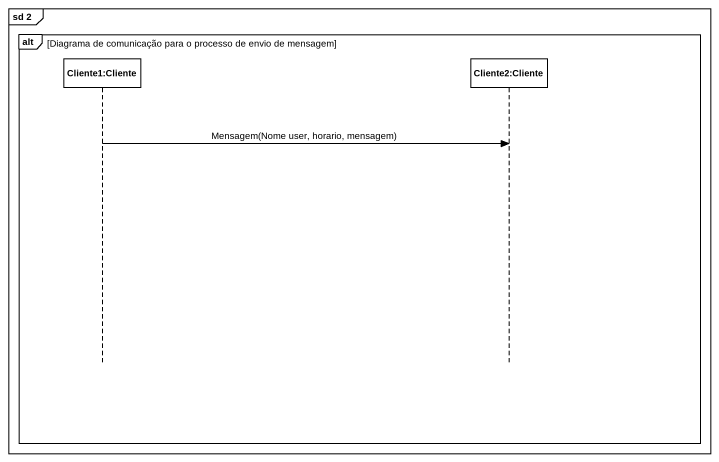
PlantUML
@startuml
mainframe sd 2
hide footbox
participant "Cliente1:Cliente" as Cliente1_Cliente
participant "Cliente2:Cliente" as Cliente2_Cliente

alt Diagrama de comunicação para o processo de envio de mensagem
  Cliente1_Cliente -> Cliente2_Cliente : Mensagem(Nome user, horario, mensagem)
end
@enduml
